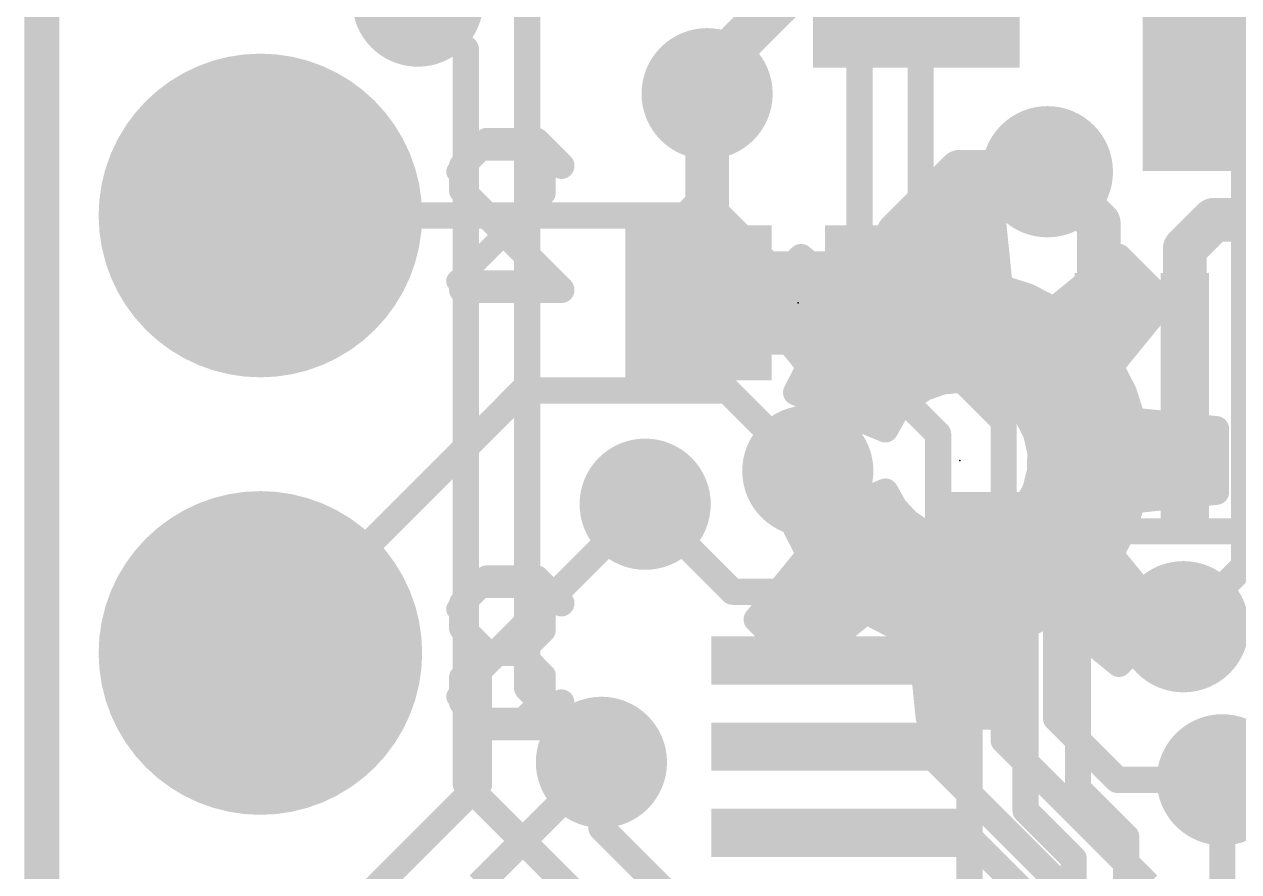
# Model space of a CAD drawing. Extents: x -33 to 74, y -20 to 37.
# Drawn here: x -0.1 to 6.95, y 15.24 to 20.16 of the extents above; entities that cross this region are included whole.
import ezdxf

# ---------------------------------------------------------------- set-up
doc = ezdxf.new("R2010")
doc.units = 0
for name, color, linetype in [('1', 12, 'CONTINUOUS'), ('16', 132, 'CONTINUOUS'), ('17', 110, 'CONTINUOUS'), ('18', 110, 'CONTINUOUS'), ('20', 53, 'CONTINUOUS'), ('21', 41, 'CONTINUOUS'), ('22', 40, 'CONTINUOUS'), ('23', 53, 'CONTINUOUS'), ('24', 53, 'CONTINUOUS'), ('51', 53, 'CONTINUOUS')]:
    doc.layers.add(name, color=color, linetype=linetype)

# ---------------------------------------------------------------- blocks, each defined once
blk = doc.blocks.new('RECT')
blk.add_solid([(-0.5, -0.5), (0.5, -0.5), (-0.5, 0.5), (0.5, 0.5)])
blk = doc.blocks.new('ROUNDP')
at = {"const_width": 0.5}
blk.add_lwpolyline([(0, -0.25, 1), (0, 0.25, 1), (0, -0.25)], format="xyb", dxfattribs=at)
blk = doc.blocks.new('ROUNDV')
at = {"const_width": 0.5}
blk.add_lwpolyline([(0, -0.25, 1), (0, 0.25, 1), (0, -0.25)], format="xyb", dxfattribs=at)

msp = doc.modelspace()

# ---------------------------------------------------------------- linework, layer by layer
at = {"layer": '1'}
for points, const_width in [([(2.8194, 16.3068), (2.8194, 22.5806)], 0.1524), ([(4.307, 20.309), (3.865, 19.867)], 0.254), ([(2.4638, 20.0152), (2.1844, 20.2946)], 0.1524), ([(2.4638, 15.748), (2.4638, 20.0152)], 0.1524), ([(3.865, 19.757), (3.865, 19.867)], 0.1524), ([(3.865, 19.757), (3.865, 19.105)], 0.254), ([(5.334, 19.304), (4.9742, 18.9442)], 0.254), ([(5.842, 19.304), (5.334, 19.304)], 0.254), ([(6.14, 19.006), (5.842, 19.304)], 0.254), ([(3.865, 19.105), (3.81, 19.05)], 0.254), ([(3.81, 19.05), (3.81, 18.5462)], 0.254), ([(6.14, 17.966), (6.14, 19.006)], 0.254), ([(6.64, 18.8574), (6.8072, 19.0246)], 0.254), ([(6.8072, 19.0246), (7.3406, 19.0246)], 0.254), ([(4.9742, 18.542), (4.9742, 18.9442)], 0.254), ([(6.64, 17.966), (6.64, 18.8574)], 0.254), ([(3.81, 18.5462), (3.8142, 18.542)], 0.1524), ([(4.8463, 17.1704), (4.4501, 17.5666)], 0.1524), ([(4.0132, 16.8656), (3.5052, 17.3736)], 0.1524), ([(5.6388, 17.1704), (4.8463, 17.1704)], 0.1524), ([(6.0198, 16.7894), (5.6388, 17.1704)], 0.1524), ([(7.14, 17.1704), (6.632, 16.6624)], 0.1524), ([(5.4889, 16.8656), (4.0132, 16.8656)], 0.1524), ([(5.715, 16.6395), (5.4889, 16.8656)], 0.1524), ([(6.0198, 15.7226), (6.0198, 16.7894)], 0.1524), ([(5.715, 15.5956), (5.715, 16.6395)], 0.1524), ([(3.2512, 15.875), (2.8194, 16.3068)], 0.1524), ([(3.2512, 15.494), (3.2512, 15.875)], 0.1524), ([(3.7458, 14.466), (2.4638, 15.748)], 0.1524), ([(6.858, 14.8844), (6.858, 15.7734)], 0.1524), ([(6.0198, 15.7226), (6.2992, 15.4432)], 0.1524), ([(5.9944, 15.3162), (5.715, 15.5956)], 0.1524), ([(3.7792, 14.966), (3.2512, 15.494)], 0.1524), ([(4.64, 15.466), (5.362, 15.466)], 0.1524), ([(5.362, 15.466), (5.6896, 15.1384)], 0.1524), ([(6.2992, 15.4432), (6.2992, 15.0114)], 0.1524), ([(5.9944, 14.8844), (5.9944, 15.3162)], 0.1524)]:
    msp.add_lwpolyline(points, dxfattribs=dict(at, const_width=const_width))
for points, const_width in [([(2.5019, 20.0152, 1), (2.4257, 20.0152)], 0.0762), ([(2.4369, 19.9883, 1), (2.4907, 20.0421)], 0.0762), ([(3.8201, 19.9119, 1), (3.9099, 19.8221)], 0.127), ([(3.9031, 19.867, 1), (3.8269, 19.867)], 0.0762), ([(3.9285, 19.757, 1), (3.8015, 19.757)], 0.127), ([(3.8269, 19.757, 1), (3.9031, 19.757)], 0.0762), ([(5.334, 19.3675, 1), (5.334, 19.2405)], 0.127), ([(5.3789, 19.2591, 1), (5.2891, 19.3489)], 0.127), ([(5.8869, 19.3489, 1), (5.7971, 19.2591)], 0.127), ([(5.842, 19.2405, 1), (5.842, 19.3675)], 0.127), ([(3.9099, 19.0601, 1), (3.8201, 19.1499)], 0.127), ([(3.8735, 19.05, 1), (3.7465, 19.05)], 0.127), ([(3.7651, 19.0949, 1), (3.8549, 19.0051)], 0.127), ([(3.8015, 19.105, 1), (3.9285, 19.105)], 0.127), ([(6.2035, 19.006, 1), (6.0765, 19.006)], 0.127), ([(6.8072, 19.0881, 1), (6.8072, 18.9611)], 0.127), ([(6.8521, 18.9797, 1), (6.7623, 19.0695)], 0.127), ([(5.0377, 18.9442, 1), (4.9107, 18.9442)], 0.127), ([(4.9293, 18.9891, 1), (5.0191, 18.8993)], 0.127), ([(6.0951, 18.9611, 1), (6.1849, 19.0509)], 0.127), ([(6.7035, 18.8574, 1), (6.5765, 18.8574)], 0.127), ([(6.5951, 18.9023, 1), (6.6849, 18.8125)], 0.127), ([(3.7465, 18.5462, 1), (3.8735, 18.5462)], 0.127), ([(3.8369, 18.5731, 1), (3.7831, 18.5193)], 0.0762), ([(3.7873, 18.5151, 1), (3.8411, 18.5689)], 0.0762), ([(4.9107, 18.542, 1), (5.0377, 18.542)], 0.127), ([(6.0765, 17.966, 1), (6.2035, 17.966)], 0.127), ([(6.5765, 17.966, 1), (6.7035, 17.966)], 0.127), ([(4.477, 17.5936, 1), (4.4231, 17.5397)], 0.0762), ([(3.5321, 17.4005, 1), (3.4783, 17.3467)], 0.0762), ([(4.8463, 17.2085, 1), (4.8463, 17.1323)], 0.0762), ([(4.8194, 17.1435, 1), (4.8733, 17.1973)], 0.0762), ([(5.6657, 17.1973, 1), (5.6119, 17.1435)], 0.0762), ([(5.6388, 17.1323, 1), (5.6388, 17.2085)], 0.0762), ([(4.0132, 16.9037, 1), (4.0132, 16.8275)], 0.0762), ([(5.5159, 16.8925, 1), (5.462, 16.8387)], 0.0762), ([(5.4889, 16.8275, 1), (5.4889, 16.9037)], 0.0762), ([(3.9863, 16.8387, 1), (4.0401, 16.8925)], 0.0762), ([(6.0579, 16.7894, 1), (5.9817, 16.7894)], 0.0762), ([(5.9929, 16.7625, 1), (6.0467, 16.8163)], 0.0762), ([(6.6051, 16.6893, 1), (6.6589, 16.6355)], 0.0762), ([(5.7531, 16.6395, 1), (5.6769, 16.6395)], 0.0762), ([(5.6881, 16.6126, 1), (5.7419, 16.6665)], 0.0762), ([(2.8463, 16.3337, 1), (2.7925, 16.2799)], 0.0762), ([(2.7813, 16.3068, 1), (2.8575, 16.3068)], 0.0762), ([(3.2893, 15.875, 1), (3.2131, 15.875)], 0.0762), ([(3.2243, 15.8481, 1), (3.2781, 15.9019)], 0.0762), ([(2.4907, 15.7749, 1), (2.4369, 15.7211)], 0.0762), ([(6.8961, 15.7734, 1), (6.8199, 15.7734)], 0.0762), ([(2.4257, 15.748, 1), (2.5019, 15.748)], 0.0762), ([(5.9817, 15.7226, 1), (6.0579, 15.7226)], 0.0762), ([(6.0467, 15.7495, 1), (5.9929, 15.6957)], 0.0762), ([(5.7419, 15.6225, 1), (5.6881, 15.5687)], 0.0762), ([(5.6769, 15.5956, 1), (5.7531, 15.5956)], 0.0762), ([(3.2131, 15.494, 1), (3.2893, 15.494)], 0.0762), ([(3.2781, 15.5209, 1), (3.2243, 15.4671)], 0.0762), ([(4.64, 15.5041, 1), (4.64, 15.4279)], 0.0762), ([(5.3889, 15.4929, 1), (5.3351, 15.4391)], 0.0762), ([(5.362, 15.4279, 1), (5.362, 15.5041)], 0.0762), ([(6.3373, 15.4432, 1), (6.2611, 15.4432)], 0.0762), ([(6.2723, 15.4163, 1), (6.3261, 15.4701)], 0.0762), ([(6.0325, 15.3162, 1), (5.9563, 15.3162)], 0.0762), ([(5.9675, 15.2893, 1), (6.0213, 15.3431)], 0.0762)]:
    msp.add_lwpolyline(points, format="xyb", dxfattribs=dict(at, const_width=const_width))
at = {"layer": '16', "const_width": 0.1524}
for points in [[(6.985, 17.0154), (6.985, 23.114)], [(5.1054, 18.7706), (5.1054, 21.844)], [(4.7498, 21.6662), (4.7498, 18.6944)], [(3.937, 19.05), (1.27, 19.05)], [(5.207, 17.78), (3.937, 19.05)], [(5.8928, 17.9832), (5.1054, 18.7706)], [(4.7498, 18.6944), (5.588, 17.8562)], [(2.794, 18.034), (1.27, 16.51)], [(3.9827, 18.034), (2.794, 18.034)], [(4.4501, 17.5666), (3.9827, 18.034)], [(5.8928, 16.129), (5.8928, 17.9832)], [(5.588, 16.002), (5.588, 17.8562)], [(5.207, 15.875), (5.207, 17.78)], [(3.5052, 17.3736), (2.54, 16.4084)], [(6.632, 16.6624), (6.985, 17.0154)], [(2.54, 16.4084), (2.54, 15.748)], [(6.2484, 15.7734), (5.8928, 16.129)], [(5.588, 16.002), (6.4262, 15.1638)], [(2.54, 15.1638), (3.2512, 15.875)], [(6.223, 14.859), (5.207, 15.875)], [(2.54, 15.748), (1.27, 14.478)], [(6.858, 15.7734), (6.2484, 15.7734)]]:
    msp.add_lwpolyline(points, dxfattribs=at)
at = {"layer": '16', "const_width": 0.0762}
for points in [[(1.27, 19.0881, 1), (1.27, 19.0119)], [(3.9639, 19.0769, 1), (3.9101, 19.0231)], [(3.937, 19.0119, 1), (3.937, 19.0881)], [(5.1323, 18.7975, 1), (5.0785, 18.7437)], [(4.7767, 18.7213, 1), (4.7229, 18.6675)], [(5.0673, 18.7706, 1), (5.1435, 18.7706)], [(4.7117, 18.6944, 1), (4.7879, 18.6944)], [(2.794, 18.0721, 1), (2.794, 17.9959)], [(2.8209, 18.0071, 1), (2.7671, 18.0609)], [(4.0097, 18.0609, 1), (3.9558, 18.0071)], [(3.9827, 17.9959, 1), (3.9827, 18.0721)], [(5.9309, 17.9832, 1), (5.8547, 17.9832)], [(5.8659, 17.9563, 1), (5.9197, 18.0101)], [(5.6261, 17.8562, 1), (5.5499, 17.8562)], [(5.5611, 17.8293, 1), (5.6149, 17.8831)], [(5.2451, 17.78, 1), (5.1689, 17.78)], [(5.1801, 17.7531, 1), (5.2339, 17.8069)], [(4.4231, 17.5397, 1), (4.477, 17.5936)], [(3.5321, 17.3467, 1), (3.4783, 17.4005)], [(7.0119, 16.9885, 1), (6.9581, 17.0423)], [(6.9469, 17.0154, 1), (7.0231, 17.0154)], [(6.6051, 16.6893, 1), (6.6589, 16.6355)], [(1.2431, 16.5369, 1), (1.2969, 16.4831)], [(2.5781, 16.4084, 1), (2.5019, 16.4084)], [(2.5131, 16.4353, 1), (2.5669, 16.3815)], [(5.8547, 16.129, 1), (5.9309, 16.129)], [(5.9197, 16.1559, 1), (5.8659, 16.1021)], [(5.5499, 16.002, 1), (5.6261, 16.002)], [(5.6149, 16.0289, 1), (5.5611, 15.9751)], [(3.2781, 15.8481, 1), (3.2243, 15.9019)], [(5.2339, 15.9019, 1), (5.1801, 15.8481)], [(5.1689, 15.875, 1), (5.2451, 15.875)], [(2.5669, 15.7211, 1), (2.5131, 15.7749)], [(6.2484, 15.8115, 1), (6.2484, 15.7353)], [(6.2215, 15.7465, 1), (6.2753, 15.8003)], [(6.858, 15.7353, 1), (6.858, 15.8115)], [(2.5019, 15.748, 1), (2.5781, 15.748)]]:
    msp.add_lwpolyline(points, format="xyb", dxfattribs=at)
at = {"layer": '20', "const_width": 0.2032}
msp.add_lwpolyline([(0, 0), (0, 33.02)], dxfattribs=at)
at = {"layer": '21'}
for points, const_width in [([(2.5401, 19.4317), (2.413, 19.3045)], 0.127), ([(2.7943, 19.4317), (2.5401, 19.4317)], 0.127), ([(2.9214, 19.3045), (2.7943, 19.4317)], 0.127), ([(2.9214, 19.1774), (2.9214, 19.3045)], 0.127), ([(2.413, 18.669), (2.9214, 19.1774)], 0.127), ([(4.3942, 18.5115), (4.3942, 18.5725)], 0.4064), ([(2.9214, 18.669), (2.413, 18.669)], 0.127), ([(5.263, 16.843), (5.263, 17.343)], 0.2032), ([(5.263, 17.343), (5.763, 17.343)], 0.2032), ([(2.413, 16.7645), (2.5401, 16.8917)], 0.127), ([(2.5401, 16.8917), (2.7943, 16.8917)], 0.127), ([(2.7943, 16.8917), (2.9214, 16.7645)], 0.127), ([(2.9214, 16.7645), (2.9214, 16.6374)], 0.127), ([(2.9214, 16.6374), (2.7943, 16.5103)], 0.127), ([(2.7943, 16.5103), (2.6672, 16.5103)], 0.127), ([(2.7943, 16.5103), (2.9214, 16.3832)], 0.127), ([(2.9214, 16.3832), (2.9214, 16.2561)], 0.127), ([(2.5401, 16.129), (2.413, 16.2561)], 0.127), ([(2.9214, 16.2561), (2.7943, 16.129)], 0.127), ([(2.7943, 16.129), (2.5401, 16.129)], 0.127)]:
    msp.add_lwpolyline(points, dxfattribs=dict(at, const_width=const_width))
for points, const_width in [([(2.5401, 19.4634, 1), (2.5401, 19.3999)], 0.0635), ([(2.5626, 19.4092, 1), (2.5177, 19.4541)], 0.0635), ([(2.8168, 19.4541, 1), (2.7719, 19.4092)], 0.0635), ([(2.7943, 19.3999, 1), (2.7943, 19.4634)], 0.0635), ([(2.3905, 19.327, 1), (2.4355, 19.2821)], 0.0635), ([(2.9532, 19.3045, 1), (2.8897, 19.3045)], 0.0635), ([(2.899, 19.2821, 1), (2.9439, 19.327)], 0.0635), ([(2.8897, 19.1774, 1), (2.9532, 19.1774)], 0.0635), ([(2.9439, 19.155, 1), (2.899, 19.1999)], 0.0635), ([(4.4958, 18.5725, 1), (4.2926, 18.5725)], 0.2032), ([(2.3905, 18.6915, 1), (2.4355, 18.6465)], 0.0635), ([(2.413, 18.7007, 1), (2.413, 18.6373)], 0.0635), ([(2.9214, 18.6373, 1), (2.9214, 18.7007)], 0.0635), ([(4.2926, 18.5115, 1), (4.4958, 18.5115)], 0.2032), ([(5.3138, 17.343, 1), (5.2122, 17.343)], 0.1016), ([(5.263, 17.3938, 1), (5.263, 17.2922)], 0.1016), ([(5.763, 17.2922, 1), (5.763, 17.3938)], 0.1016), ([(2.5401, 16.9234, 1), (2.5401, 16.8599)], 0.0635), ([(2.5626, 16.8692, 1), (2.5177, 16.9141)], 0.0635), ([(2.8168, 16.9141, 1), (2.7719, 16.8692)], 0.0635), ([(2.7943, 16.8599, 1), (2.7943, 16.9234)], 0.0635), ([(5.2122, 16.843, 1), (5.3138, 16.843)], 0.1016), ([(2.3905, 16.787, 1), (2.4355, 16.7421)], 0.0635), ([(2.9532, 16.7645, 1), (2.8897, 16.7645)], 0.0635), ([(2.899, 16.7421, 1), (2.9439, 16.787)], 0.0635), ([(2.8897, 16.6374, 1), (2.9532, 16.6374)], 0.0635), ([(2.9439, 16.615, 1), (2.899, 16.6599)], 0.0635), ([(2.6672, 16.5421, 1), (2.6672, 16.4786)], 0.0635), ([(2.8168, 16.5328, 1), (2.7719, 16.4879)], 0.0635), ([(2.7719, 16.5328, 1), (2.8168, 16.4879)], 0.0635), ([(2.7943, 16.4786, 1), (2.7943, 16.5421)], 0.0635), ([(2.9532, 16.3832, 1), (2.8897, 16.3832)], 0.0635), ([(2.899, 16.3608, 1), (2.9439, 16.4057)], 0.0635), ([(2.4355, 16.2786, 1), (2.3905, 16.2337)], 0.0635), ([(2.9439, 16.2337, 1), (2.899, 16.2786)], 0.0635), ([(2.8897, 16.2561, 1), (2.9532, 16.2561)], 0.0635), ([(2.5401, 16.1608, 1), (2.5401, 16.0973)], 0.0635), ([(2.5177, 16.1065, 1), (2.5626, 16.1515)], 0.0635), ([(2.7719, 16.1515, 1), (2.8168, 16.1065)], 0.0635), ([(2.7943, 16.0973, 1), (2.7943, 16.1608)], 0.0635)]:
    msp.add_lwpolyline(points, format="xyb", dxfattribs=dict(at, const_width=const_width))
at = {"layer": '22'}
for points, const_width in [([(2.4421, 19.3385), (2.5861, 19.4825)], 0.1524), ([(2.5861, 19.4825), (2.8743, 19.4825)], 0.1524), ([(2.8743, 19.4825), (3.0183, 19.3385)], 0.1524), ([(2.4421, 19.1944), (2.4421, 19.3385)], 0.1524), ([(3.0183, 18.6182), (2.4421, 19.1944)], 0.1524), ([(5.102, 18.6325), (5.1512, 19.1164)], 0.15), ([(5.1512, 19.1164), (5.5168, 19.1164)], 0.15), ([(5.5168, 19.1164), (5.566, 18.6325)], 0.15), ([(5.1444, 19.05), (5.5236, 19.05)], 0.15), ([(5.1292, 18.9), (5.5388, 18.9)], 0.15), ([(4.152, 18.5511), (4.4105, 18.8096)], 0.15), ([(4.4105, 18.8096), (4.7875, 18.5022)], 0.15), ([(5.8805, 18.5022), (6.2575, 18.8096)], 0.15), ([(6.2575, 18.8096), (6.516, 18.5511)], 0.15), ([(4.3509, 18.75), (4.4836, 18.75)], 0.15), ([(5.1139, 18.75), (5.5541, 18.75)], 0.15), ([(6.1844, 18.75), (6.3171, 18.75)], 0.15), ([(4.9393, 18.5804), (5.102, 18.6325)], 0.15), ([(5.566, 18.6325), (5.7287, 18.5804)], 0.15), ([(2.4421, 18.6182), (3.0183, 18.6182)], 0.1524), ([(4.4594, 18.1741), (4.152, 18.5511)], 0.15), ([(4.2009, 18.6), (4.6676, 18.6)], 0.15), ([(4.7875, 18.5022), (4.9393, 18.5804)], 0.15), ([(5.0005, 18.6), (5.6675, 18.6)], 0.15), ([(5.7287, 18.5804), (5.8805, 18.5022)], 0.15), ([(6.0004, 18.6), (6.4671, 18.6)], 0.15), ([(6.516, 18.5511), (6.2086, 18.1741)], 0.15), ([(4.2344, 18.45), (6.4336, 18.45)], 0.15), ([(4.3567, 18.3), (6.3113, 18.3)], 0.15), ([(4.3812, 18.0223), (4.4594, 18.1741)], 0.15), ([(4.447, 18.15), (6.221, 18.15)], 0.15), ([(6.2086, 18.1741), (6.2868, 18.0223)], 0.15), ([(5.2325, 18.0852), (5.1267, 18.0479)], 0.15), ([(5.3442, 18.0961), (5.2325, 18.0852)], 0.15), ([(5.4553, 18.0803), (5.3442, 18.0961)], 0.15), ([(5.5594, 18.0385), (5.4553, 18.0803)], 0.15), ([(4.9009, 17.807), (4.3812, 18.0223)], 0.15), ([(4.435, 18), (5.0532, 18)], 0.15), ([(5.0327, 17.9866), (4.956, 17.9048)], 0.15), ([(5.1267, 18.0479), (5.0327, 17.9866)], 0.15), ([(5.6506, 17.9731), (5.5594, 18.0385)], 0.15), ([(5.613, 18), (6.2939, 18)], 0.15), ([(6.2868, 18.0223), (6.3389, 17.8596)], 0.15), ([(5.7236, 17.8879), (5.6506, 17.9731)], 0.15), ([(4.7971, 17.85), (4.9251, 17.85)], 0.15), ([(4.956, 17.9048), (4.9009, 17.807)], 0.15), ([(5.7744, 17.7878), (5.7236, 17.8879)], 0.15), ([(5.7429, 17.85), (6.4333, 17.85)], 0.15), ([(6.3389, 17.8596), (6.8228, 17.8104)], 0.15), ([(5.7998, 17.6786), (5.7744, 17.7878)], 0.15), ([(6.8228, 17.8104), (6.8228, 17.4448)], 0.15), ([(5.7948, 17.7), (6.8228, 17.7)], 0.15), ([(5.7986, 17.5664), (5.7998, 17.6786)], 0.15), ([(5.7708, 17.4577), (5.7986, 17.5664)], 0.15), ([(5.7944, 17.55), (6.8228, 17.55)], 0.15), ([(4.3812, 17.2329), (4.9009, 17.4482)], 0.15), ([(4.9009, 17.4482), (4.9547, 17.352)], 0.15), ([(5.7179, 17.3587), (5.7708, 17.4577)], 0.15), ([(6.8228, 17.4448), (6.3389, 17.3956)], 0.15), ([(4.7846, 17.4), (4.9279, 17.4)], 0.15), ([(4.9547, 17.352), (5.0295, 17.2711)], 0.15), ([(5.643, 17.2752), (5.7179, 17.3587)], 0.15), ([(5.7399, 17.4), (6.3822, 17.4)], 0.15), ([(6.3389, 17.3956), (6.2868, 17.2329)], 0.15), ([(4.4594, 17.0811), (4.3812, 17.2329)], 0.15), ([(4.4225, 17.25), (5.0611, 17.25)], 0.15), ([(5.0295, 17.2711), (5.1212, 17.2099)], 0.15), ([(5.1212, 17.2099), (5.2246, 17.1717)], 0.15), ([(5.4454, 17.1723), (5.5504, 17.2118)], 0.15), ([(5.5504, 17.2118), (5.643, 17.2752)], 0.15), ([(5.6062, 17.25), (6.2923, 17.25)], 0.15), ([(6.2868, 17.2329), (6.2086, 17.0811)], 0.15), ([(5.2246, 17.1717), (5.334, 17.1588)], 0.15), ([(5.334, 17.1588), (5.4454, 17.1723)], 0.15), ([(4.152, 16.7041), (4.4594, 17.0811)], 0.15), ([(4.4497, 17.1), (6.2183, 17.1)], 0.15), ([(6.2086, 17.0811), (6.516, 16.7041)], 0.15), ([(2.5861, 16.9425), (2.4421, 16.7985)], 0.1524), ([(2.8743, 16.9425), (2.5861, 16.9425)], 0.1524), ([(3.0183, 16.7985), (2.8743, 16.9425)], 0.1524), ([(4.3525, 16.95), (6.3155, 16.95)], 0.15), ([(2.4421, 16.7985), (2.4421, 16.6544)], 0.1524), ([(4.2302, 16.8), (6.4378, 16.8)], 0.15), ([(4.7875, 16.753), (4.4105, 16.4456)], 0.15), ([(4.9393, 16.6748), (4.7875, 16.753)], 0.15), ([(5.8805, 16.753), (5.7287, 16.6748)], 0.15), ([(6.2575, 16.4456), (5.8805, 16.753)], 0.15), ([(2.4421, 16.6544), (2.5861, 16.5104)], 0.1524), ([(4.4105, 16.4456), (4.152, 16.7041)], 0.15), ([(4.2061, 16.65), (4.6612, 16.65)], 0.15), ([(5.102, 16.6227), (4.9393, 16.6748)], 0.15), ([(5.0167, 16.65), (5.6513, 16.65)], 0.15), ([(5.7287, 16.6748), (5.566, 16.6227)], 0.15), ([(6.0068, 16.65), (6.4619, 16.65)], 0.15), ([(6.516, 16.7041), (6.2575, 16.4456)], 0.15), ([(5.1512, 16.1388), (5.102, 16.6227)], 0.15), ([(5.566, 16.6227), (5.5168, 16.1388)], 0.15), ([(2.5861, 16.5104), (2.4421, 16.3663)], 0.1524), ([(2.5861, 16.5104), (2.7302, 16.5104)], 0.1524), ([(4.3561, 16.5), (4.4772, 16.5)], 0.15), ([(5.1145, 16.5), (5.5535, 16.5)], 0.15), ([(6.1908, 16.5), (6.3119, 16.5)], 0.15), ([(2.4421, 16.3663), (2.4421, 16.2223)], 0.1524), ([(5.1297, 16.35), (5.5383, 16.35)], 0.15), ([(2.4421, 16.2223), (2.5861, 16.0782)], 0.1524), ([(2.8743, 16.0782), (3.0183, 16.2223)], 0.1524), ([(5.145, 16.2), (5.523, 16.2)], 0.15), ([(5.5168, 16.1388), (5.1512, 16.1388)], 0.15), ([(2.5861, 16.0782), (2.8743, 16.0782)], 0.1524)]:
    msp.add_lwpolyline(points, dxfattribs=dict(at, const_width=const_width))
for points, const_width in [([(2.5861, 19.5206, 1), (2.5861, 19.4444)], 0.0762), ([(2.6131, 19.4556, 1), (2.5592, 19.5095)], 0.0762), ([(2.9012, 19.5095, 1), (2.8473, 19.4556)], 0.0762), ([(2.8743, 19.4444, 1), (2.8743, 19.5206)], 0.0762), ([(2.4802, 19.3385, 1), (2.404, 19.3385)], 0.0762), ([(2.4152, 19.3654, 1), (2.469, 19.3115)], 0.0762), ([(2.9914, 19.3115, 1), (3.0453, 19.3654)], 0.0762), ([(2.469, 19.2214, 1), (2.4152, 19.1675)], 0.0762), ([(2.404, 19.1944, 1), (2.4802, 19.1944)], 0.0762), ([(5.1512, 19.1539, 1), (5.1512, 19.0789)], 0.075), ([(5.1885, 19.1126, 1), (5.1139, 19.1202)], 0.075), ([(5.5541, 19.1202, 1), (5.4795, 19.1126)], 0.075), ([(5.5168, 19.0789, 1), (5.5168, 19.1539)], 0.075), ([(5.1444, 19.0875, 1), (5.1444, 19.0125)], 0.075), ([(5.5236, 19.0125, 1), (5.5236, 19.0875)], 0.075), ([(5.1292, 18.9375, 1), (5.1292, 18.8625)], 0.075), ([(5.5388, 18.8625, 1), (5.5388, 18.9375)], 0.075), ([(4.4342, 18.8387, 1), (4.3868, 18.7805)], 0.075), ([(4.437, 18.7831, 1), (4.384, 18.8361)], 0.075), ([(6.284, 18.8361, 1), (6.231, 18.7831)], 0.075), ([(6.2812, 18.7805, 1), (6.2338, 18.8387)], 0.075), ([(4.3509, 18.7875, 1), (4.3509, 18.7125)], 0.075), ([(4.4836, 18.7125, 1), (4.4836, 18.7875)], 0.075), ([(5.1139, 18.7875, 1), (5.1139, 18.7125)], 0.075), ([(5.5541, 18.7125, 1), (5.5541, 18.7875)], 0.075), ([(6.1844, 18.7875, 1), (6.1844, 18.7125)], 0.075), ([(6.3171, 18.7125, 1), (6.3171, 18.7875)], 0.075), ([(5.1134, 18.5968, 1), (5.0906, 18.6682)], 0.075), ([(5.5774, 18.6682, 1), (5.5546, 18.5968)], 0.075), ([(2.4421, 18.6563, 1), (2.4421, 18.5801)], 0.0762), ([(2.9914, 18.5913, 1), (3.0453, 18.6451)], 0.0762), ([(3.0183, 18.5801, 1), (3.0183, 18.6563)], 0.0762), ([(4.1811, 18.5748, 1), (4.1229, 18.5274)], 0.075), ([(4.2009, 18.6375, 1), (4.2009, 18.5625)], 0.075), ([(4.6676, 18.5625, 1), (4.6676, 18.6375)], 0.075), ([(4.9279, 18.6161, 1), (4.9508, 18.5447)], 0.075), ([(4.9565, 18.5471, 1), (4.9222, 18.6138)], 0.075), ([(5.0005, 18.6375, 1), (5.0005, 18.5625)], 0.075), ([(5.0647, 18.6363, 1), (5.1393, 18.6287)], 0.075), ([(5.5287, 18.6287, 1), (5.6033, 18.6363)], 0.075), ([(5.6675, 18.5625, 1), (5.6675, 18.6375)], 0.075), ([(5.7458, 18.6138, 1), (5.7115, 18.5471)], 0.075), ([(5.7172, 18.5447, 1), (5.7401, 18.6161)], 0.075), ([(6.0004, 18.6375, 1), (6.0004, 18.5625)], 0.075), ([(6.4671, 18.5625, 1), (6.4671, 18.6375)], 0.075), ([(6.5451, 18.5274, 1), (6.4869, 18.5748)], 0.075), ([(4.1255, 18.5776, 1), (4.1785, 18.5246)], 0.075), ([(4.7703, 18.5355, 1), (4.8047, 18.4689)], 0.075), ([(4.7638, 18.4731, 1), (4.8112, 18.5313)], 0.075), ([(5.8568, 18.5313, 1), (5.9042, 18.4731)], 0.075), ([(5.8633, 18.4689, 1), (5.8977, 18.5355)], 0.075), ([(6.4895, 18.5246, 1), (6.5425, 18.5776)], 0.075), ([(4.2344, 18.4875, 1), (4.2344, 18.4125)], 0.075), ([(6.4336, 18.4125, 1), (6.4336, 18.4875)], 0.075), ([(4.3567, 18.3375, 1), (4.3567, 18.2625)], 0.075), ([(6.3113, 18.2625, 1), (6.3113, 18.3375)], 0.075), ([(4.447, 18.1875, 1), (4.447, 18.1125)], 0.075), ([(4.4927, 18.1569, 1), (4.4261, 18.1913)], 0.075), ([(4.4303, 18.1504, 1), (4.4885, 18.1978)], 0.075), ([(6.2419, 18.1913, 1), (6.1753, 18.1569)], 0.075), ([(6.1795, 18.1978, 1), (6.2377, 18.1504)], 0.075), ([(6.221, 18.1125, 1), (6.221, 18.1875)], 0.075), ([(5.2288, 18.1225, 1), (5.2362, 18.0478)], 0.075), ([(5.245, 18.0498, 1), (5.2201, 18.1205)], 0.075), ([(5.3495, 18.1333, 1), (5.3389, 18.059)], 0.075), ([(5.3478, 18.0588, 1), (5.3405, 18.1335)], 0.075), ([(5.4692, 18.1151, 1), (5.4413, 18.0455)], 0.075), ([(5.45, 18.0431, 1), (5.4606, 18.1174)], 0.075), ([(4.3956, 18.0569, 1), (4.3668, 17.9877)], 0.075), ([(4.3479, 18.0395, 1), (4.4145, 18.0051)], 0.075), ([(4.435, 18.0375, 1), (4.435, 17.9625)], 0.075), ([(5.06, 17.961, 1), (5.0053, 18.0123)], 0.075), ([(5.0532, 17.9625, 1), (5.0532, 18.0375)], 0.075), ([(5.1142, 18.0833, 1), (5.1391, 18.0126)], 0.075), ([(5.1471, 18.0165, 1), (5.1062, 18.0794)], 0.075), ([(5.5812, 18.0689, 1), (5.5375, 18.008)], 0.075), ([(5.5454, 18.0037, 1), (5.5734, 18.0732)], 0.075), ([(5.613, 18.0375, 1), (5.613, 17.9625)], 0.075), ([(6.3225, 18.0337, 1), (6.2511, 18.0108)], 0.075), ([(6.2535, 18.0051, 1), (6.3202, 18.0394)], 0.075), ([(6.2939, 17.9625, 1), (6.2939, 18.0375)], 0.075), ([(5.0122, 18.0181, 1), (5.0532, 17.9552)], 0.075), ([(5.679, 17.9975, 1), (5.6221, 17.9487)], 0.075), ([(5.6287, 17.9426, 1), (5.6724, 18.0036)], 0.075), ([(4.7971, 17.8875, 1), (4.7971, 17.8125)], 0.075), ([(4.9286, 17.9304, 1), (4.9833, 17.8791)], 0.075), ([(4.9886, 17.8864, 1), (4.9233, 17.9232)], 0.075), ([(4.9251, 17.8125, 1), (4.9251, 17.8875)], 0.075), ([(5.7571, 17.9049, 1), (5.6902, 17.871)], 0.075), ([(5.6952, 17.8635, 1), (5.7521, 17.9123)], 0.075), ([(5.7429, 17.8875, 1), (5.7429, 17.8125)], 0.075), ([(6.3427, 17.8969, 1), (6.3351, 17.8223)], 0.075), ([(6.4333, 17.8125, 1), (6.4333, 17.8875)], 0.075), ([(4.8682, 17.8254, 1), (4.9336, 17.7886)], 0.075), ([(4.8865, 17.7724, 1), (4.9153, 17.8416)], 0.075), ([(5.8109, 17.7964, 1), (5.7378, 17.7793)], 0.075), ([(6.3032, 17.8482, 1), (6.3746, 17.871)], 0.075), ([(6.8603, 17.8104, 1), (6.7853, 17.8104)], 0.075), ([(6.819, 17.7731, 1), (6.8266, 17.8477)], 0.075), ([(5.7409, 17.7709, 1), (5.8078, 17.8048)], 0.075), ([(5.7948, 17.7375, 1), (5.7948, 17.6625)], 0.075), ([(5.8373, 17.6782, 1), (5.7623, 17.679)], 0.075), ([(5.7633, 17.6701, 1), (5.8364, 17.6871)], 0.075), ([(6.8228, 17.6625, 1), (6.8228, 17.7375)], 0.075), ([(5.8349, 17.5571, 1), (5.7623, 17.5757)], 0.075), ([(5.7944, 17.5875, 1), (5.7944, 17.5125)], 0.075), ([(5.7611, 17.5668, 1), (5.8361, 17.566)], 0.075), ([(6.8228, 17.5125, 1), (6.8228, 17.5875)], 0.075), ([(4.9336, 17.4665, 1), (4.8682, 17.4299)], 0.075), ([(4.9153, 17.4136, 1), (4.8865, 17.4828)], 0.075), ([(5.7344, 17.467, 1), (5.8071, 17.4484)], 0.075), ([(5.8038, 17.44, 1), (5.7377, 17.4754)], 0.075), ([(6.8266, 17.4075, 1), (6.819, 17.4821)], 0.075), ([(4.7846, 17.4375, 1), (4.7846, 17.3625)], 0.075), ([(4.9823, 17.3775, 1), (4.9272, 17.3266)], 0.075), ([(4.9279, 17.3625, 1), (4.9279, 17.4375)], 0.075), ([(5.7458, 17.3337, 1), (5.69, 17.3837)], 0.075), ([(5.7399, 17.4375, 1), (5.7399, 17.3625)], 0.075), ([(6.3351, 17.4329, 1), (6.3427, 17.3583)], 0.075), ([(6.3746, 17.3842, 1), (6.3032, 17.407)], 0.075), ([(6.3822, 17.3625, 1), (6.3822, 17.4375)], 0.075), ([(6.7853, 17.4448, 1), (6.8603, 17.4448)], 0.075), ([(4.922, 17.3337, 1), (4.9875, 17.3704)], 0.075), ([(5.6848, 17.3764, 1), (5.751, 17.341)], 0.075), ([(4.4145, 17.2501, 1), (4.3479, 17.2157)], 0.075), ([(4.3668, 17.2675, 1), (4.3956, 17.1983)], 0.075), ([(4.4225, 17.2875, 1), (4.4225, 17.2125)], 0.075), ([(5.0504, 17.3023, 1), (5.0087, 17.2399)], 0.075), ([(5.002, 17.2457, 1), (5.0571, 17.2966)], 0.075), ([(5.0611, 17.2125, 1), (5.0611, 17.2875)], 0.075), ([(5.1341, 17.2451, 1), (5.1082, 17.1747)], 0.075), ([(5.5636, 17.1767, 1), (5.5372, 17.2469)], 0.075), ([(5.6062, 17.2875, 1), (5.6062, 17.2125)], 0.075), ([(5.6151, 17.3002, 1), (5.6709, 17.2501)], 0.075), ([(5.6642, 17.2442, 1), (5.6218, 17.3061)], 0.075), ([(6.3202, 17.2158, 1), (6.2535, 17.2501)], 0.075), ([(6.2923, 17.2125, 1), (6.2923, 17.2875)], 0.075), ([(5.1003, 17.1787, 1), (5.142, 17.2411)], 0.075), ([(5.229, 17.209, 1), (5.2202, 17.1345)], 0.075), ([(5.2116, 17.1366, 1), (5.2375, 17.2069)], 0.075), ([(5.3295, 17.196, 1), (5.3385, 17.1216)], 0.075), ([(5.3296, 17.1216, 1), (5.3384, 17.196)], 0.075), ([(5.4322, 17.2073, 1), (5.4586, 17.1372)], 0.075), ([(5.4499, 17.135, 1), (5.4409, 17.2095)], 0.075), ([(5.5292, 17.2427, 1), (5.5716, 17.1808)], 0.075), ([(6.2511, 17.2444, 1), (6.3225, 17.2215)], 0.075), ([(4.4497, 17.1375, 1), (4.4497, 17.0625)], 0.075), ([(4.4885, 17.0574, 1), (4.4303, 17.1048)], 0.075), ([(6.2377, 17.1048, 1), (6.1795, 17.0574)], 0.075), ([(6.2183, 17.0625, 1), (6.2183, 17.1375)], 0.075), ([(4.4261, 17.0639, 1), (4.4927, 17.0983)], 0.075), ([(6.1753, 17.0983, 1), (6.2419, 17.0639)], 0.075), ([(2.5861, 16.9806, 1), (2.5861, 16.9044)], 0.0762), ([(2.6131, 16.9156, 1), (2.5592, 16.9695)], 0.0762), ([(2.9012, 16.9695, 1), (2.8473, 16.9156)], 0.0762), ([(2.8743, 16.9044, 1), (2.8743, 16.9806)], 0.0762), ([(4.3525, 16.9875, 1), (4.3525, 16.9125)], 0.075), ([(6.3155, 16.9125, 1), (6.3155, 16.9875)], 0.075), ([(2.4802, 16.7985, 1), (2.404, 16.7985)], 0.0762), ([(2.4152, 16.8254, 1), (2.469, 16.7715)], 0.0762), ([(2.9914, 16.7715, 1), (3.0453, 16.8254)], 0.0762), ([(4.2302, 16.8375, 1), (4.2302, 16.7625)], 0.075), ([(6.4378, 16.7625, 1), (6.4378, 16.8375)], 0.075), ([(4.8047, 16.7863, 1), (4.7703, 16.7197)], 0.075), ([(4.8112, 16.7239, 1), (4.7638, 16.7821)], 0.075), ([(5.9042, 16.7821, 1), (5.8568, 16.7239)], 0.075), ([(5.8977, 16.7197, 1), (5.8633, 16.7863)], 0.075), ([(2.469, 16.6814, 1), (2.4152, 16.6275)], 0.0762), ([(4.1785, 16.7306, 1), (4.1255, 16.6776)], 0.075), ([(4.1229, 16.7278, 1), (4.1811, 16.6804)], 0.075), ([(4.2061, 16.6875, 1), (4.2061, 16.6125)], 0.075), ([(4.6612, 16.6125, 1), (4.6612, 16.6875)], 0.075), ([(4.9508, 16.7105, 1), (4.9279, 16.6391)], 0.075), ([(4.9222, 16.6414, 1), (4.9565, 16.7081)], 0.075), ([(5.0167, 16.6875, 1), (5.0167, 16.6125)], 0.075), ([(5.6513, 16.6125, 1), (5.6513, 16.6875)], 0.075), ([(5.7115, 16.7081, 1), (5.7458, 16.6414)], 0.075), ([(5.7401, 16.6391, 1), (5.7172, 16.7105)], 0.075), ([(6.0068, 16.6875, 1), (6.0068, 16.6125)], 0.075), ([(6.4619, 16.6125, 1), (6.4619, 16.6875)], 0.075), ([(6.4869, 16.6804, 1), (6.5451, 16.7278)], 0.075), ([(6.5425, 16.6776, 1), (6.4895, 16.7306)], 0.075), ([(2.404, 16.6544, 1), (2.4802, 16.6544)], 0.0762), ([(5.1393, 16.6265, 1), (5.0647, 16.6189)], 0.075), ([(5.0906, 16.587, 1), (5.1134, 16.6584)], 0.075), ([(5.5546, 16.6584, 1), (5.5774, 16.587)], 0.075), ([(5.6033, 16.6189, 1), (5.5287, 16.6265)], 0.075), ([(2.5861, 16.5485, 1), (2.5861, 16.4723)], 0.0762), ([(2.6131, 16.4834, 1), (2.5592, 16.5373)], 0.0762), ([(2.7302, 16.4723, 1), (2.7302, 16.5485)], 0.0762), ([(2.5592, 16.4834, 1), (2.6131, 16.5373)], 0.0762), ([(4.3561, 16.5375, 1), (4.3561, 16.4625)], 0.075), ([(4.3868, 16.4747, 1), (4.4342, 16.4165)], 0.075), ([(4.384, 16.4191, 1), (4.437, 16.4721)], 0.075), ([(4.4772, 16.4625, 1), (4.4772, 16.5375)], 0.075), ([(5.1145, 16.5375, 1), (5.1145, 16.4625)], 0.075), ([(5.5535, 16.4625, 1), (5.5535, 16.5375)], 0.075), ([(6.1908, 16.5375, 1), (6.1908, 16.4625)], 0.075), ([(6.231, 16.4721, 1), (6.284, 16.4191)], 0.075), ([(6.2338, 16.4165, 1), (6.2812, 16.4747)], 0.075), ([(6.3119, 16.4625, 1), (6.3119, 16.5375)], 0.075), ([(2.4802, 16.3663, 1), (2.404, 16.3663)], 0.0762), ([(2.4152, 16.3933, 1), (2.469, 16.3394)], 0.0762), ([(5.1297, 16.3875, 1), (5.1297, 16.3125)], 0.075), ([(5.5383, 16.3125, 1), (5.5383, 16.3875)], 0.075), ([(2.469, 16.2492, 1), (2.4152, 16.1953)], 0.0762), ([(3.0453, 16.1953, 1), (2.9914, 16.2492)], 0.0762), ([(2.404, 16.2223, 1), (2.4802, 16.2223)], 0.0762), ([(5.145, 16.2375, 1), (5.145, 16.1625)], 0.075), ([(5.523, 16.1625, 1), (5.523, 16.2375)], 0.075), ([(5.1512, 16.1763, 1), (5.1512, 16.1013)], 0.075), ([(5.1139, 16.135, 1), (5.1885, 16.1426)], 0.075), ([(5.4795, 16.1426, 1), (5.5541, 16.135)], 0.075), ([(5.5168, 16.1013, 1), (5.5168, 16.1763)], 0.075), ([(2.5861, 16.1163, 1), (2.5861, 16.0401)], 0.0762), ([(2.5592, 16.0513, 1), (2.6131, 16.1051)], 0.0762), ([(2.8473, 16.1051, 1), (2.9012, 16.0513)], 0.0762), ([(2.8743, 16.0401, 1), (2.8743, 16.1163)], 0.0762)]:
    msp.add_lwpolyline(points, format="xyb", dxfattribs=dict(at, const_width=const_width))
at = {"layer": '23'}
msp.add_point((4.3942, 18.542), dxfattribs=at)
at = {"layer": '24'}
msp.add_point((5.334, 17.6276), dxfattribs=at)
at = {"layer": '51', "const_width": 0.1524}
for points in [[(4.1492, 18.766), (4.6392, 18.766)], [(4.6392, 18.318), (4.1492, 18.318)], [(5.39, 10.216), (5.39, 17.216)], [(5.39, 17.216), (12.39, 17.216)]]:
    msp.add_lwpolyline(points, dxfattribs=at)
at = {"layer": '51', "const_width": 0.0762}
for points in [[(4.1492, 18.8041, 1), (4.1492, 18.7279)], [(4.6392, 18.7279, 1), (4.6392, 18.8041)], [(4.1492, 18.3561, 1), (4.1492, 18.2799)], [(4.6392, 18.2799, 1), (4.6392, 18.3561)], [(5.4281, 17.216, 1), (5.3519, 17.216)], [(5.39, 17.2541, 1), (5.39, 17.1779)]]:
    msp.add_lwpolyline(points, format="xyb", dxfattribs=at)

# ---------------------------------------------------------------- block references
at = {"layer": '1'}
for p, xscale, yscale, rotation in [((5.08, 20.309), 0.8, 1.2, 270), ((6.67, 19.9089), 0.55, 1.2, 180), ((3.8142, 18.542), 0.85, 0.9, 180), ((4.9742, 18.542), 0.85, 0.9, 180), ((6.14, 17.966), 1.5, 0.28, 90), ((6.64, 17.966), 1.5, 0.28, 90), ((4.64, 16.466), 1.5, 0.28, 180), ((4.64, 15.966), 1.5, 0.28, 180), ((4.64, 15.466), 1.5, 0.28, 180)]:
    msp.add_blockref('RECT', p, dxfattribs=dict(at, xscale=xscale, yscale=yscale, rotation=rotation))
at = {"layer": '17', "xscale": 1.8796, "yscale": 1.8796, "rotation": 180}
for p in [(1.27, 19.05), (1.27, 19.05), (1.27, 16.51), (1.27, 16.51)]:
    msp.add_blockref('ROUNDP', p, dxfattribs=at)
at = {"layer": '18', "xscale": 0.762, "yscale": 0.762}
for p in [(2.1844, 20.2946), (2.1844, 20.2946), (3.865, 19.757), (3.865, 19.757), (5.842, 19.304), (5.842, 19.304), (4.4501, 17.5666), (4.4501, 17.5666), (3.5052, 17.3736), (3.5052, 17.3736), (6.632, 16.6624), (6.632, 16.6624), (3.2512, 15.875), (3.2512, 15.875), (6.858, 15.7734), (6.858, 15.7734)]:
    msp.add_blockref('ROUNDV', p, dxfattribs=at)
at = {"layer": '51', "rotation": 180}
for p, xscale, yscale in [((6.67, 20.034), 0.5, 0.65), ((3.9854, 18.5468), 0.3, 0.5999), ((4.7982, 18.5468), 0.3, 0.5999)]:
    msp.add_blockref('RECT', p, dxfattribs=dict(at, xscale=xscale, yscale=yscale))
at = {"layer": '51', "yscale": 0.25, "rotation": 270}
for p in [(6.14, 17.716), (6.64, 17.716)]:
    msp.add_blockref('RECT', p, dxfattribs=at)
at = {"layer": '51', "yscale": 0.25}
for p in [(4.89, 16.466), (4.89, 15.966), (4.89, 15.466)]:
    msp.add_blockref('RECT', p, dxfattribs=at)

doc.saveas('drawing.dxf')
